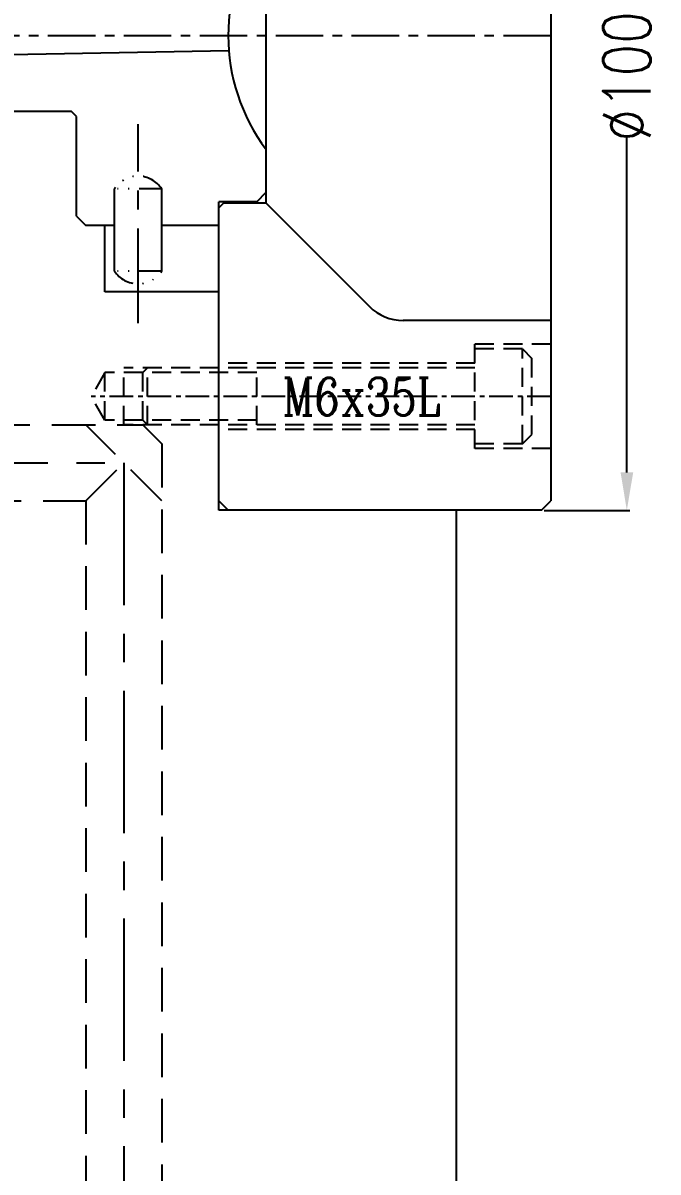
# Model space of a CAD drawing. Header units: millimetres. Extents: x 27275 to 28529, y -21406 to -20519.
# Drawn here: x 27594.7 to 27661.6, y -20896 to -20774.9 of the extents above; entities that cross this region are included whole.
import ezdxf

# ---------------------------------------------------------------- set-up
doc = ezdxf.new("R2010")
doc.units = ezdxf.units.MM
doc.header["$LTSCALE"] = 8
for name, pattern in [('CENTER', [2, 1.25, -0.25, 0.25, -0.25]), ('HIDDEN', [0.375, 0.25, -0.125]), ('PHANTOM2', [0.69, 0.3, -0.13, 0, -0.13, 0, -0.13])]:
    doc.linetypes.add(name, pattern=pattern)
doc.layers.get('DEFPOINTS').update_dxf_attribs({"color": 6})
for name, color, linetype in [('CL', 1, 'Continuous'), ('Ru', 8, 'Continuous'), ('SCREW', 52, 'HIDDEN'), ('WT', 4, 'Continuous')]:
    doc.layers.add(name, color=color, linetype=linetype)
doc.layers.add('dim', color=3, linetype='Continuous', lineweight=15)
doc.styles.add('ROMANC', font='RomanC.ttf', dxfattribs={"width": 0.8, "height": 7})
doc.styles.get("Standard").update_dxf_attribs({"font": 'txt.shx', "width": 0.8, "bigfont": 'chineset.shx'})
doc.dimstyles.new('ISO-25', dxfattribs={"dimtxt": 5, "dimasz": 4, "dimexe": 0.3, "dimexo": 0.3, "dimtad": 0, "dimzin": 1, "dimdsep": 46, "dimtxsty": 'Standard', "dimcen": 0, "dimclrd": 3, "dimclre": 3, "dimclrt": 3, "dimazin": 0, "dimtfac": 1, "dimtofl": 0, "dimtmove": 0, "dimatfit": 0, "dimfxl": 0, "dimarcsym": 0})

# ---------------------------------------------------------------- blocks, each defined once
blk = doc.blocks.new('*D26182')
at = {"layer": 'DEFPOINTS', "color": 0}
for p in [(27649.35, -20726.29), (27649.35, -20826.29), (27658.35, -20826.29)]:
    blk.add_point(p, dxfattribs=at)
at = {"layer": 'dim', "color": 3, "lineweight": -2}
for p, q in [((27649.65, -20726.29), (27658.65, -20726.29)), ((27658.35, -20730.29), (27658.35, -20765.66)), ((27658.35, -20822.29), (27658.35, -20786.91)), ((27649.65, -20826.29), (27658.65, -20826.29))]:
    blk.add_line(p, q, dxfattribs=at)
at = {"layer": 'dim', "color": 3}
for points in [[(27659.02, -20730.29), (27657.69, -20730.29), (27658.35, -20726.29)], [(27657.69, -20822.29), (27659.02, -20822.29), (27658.35, -20826.29)]]:
    blk.add_solid(points, dxfattribs=at)
at = {"layer": 'dim', "color": 3, "insert": (27658.35, -20776.29), "char_height": 5, "attachment_point": 5, "rotation": 90}
blk.add_mtext('%%c100.00', dxfattribs=at)

msp = doc.modelspace()

# ---------------------------------------------------------------- linework, layer by layer
at = {"linetype": 'Continuous'}
for p, q in [((27650.351, -20727.286), (27650.351, -20825.286)), ((27620.351, -20793.936), (27620.351, -20758.636)), ((27599.851, -20784.286), (27539.351, -20784.286)), ((27604.351, -20801.086), (27604.351, -20792.427)), ((27609.351, -20801.086), (27609.351, -20792.427)), ((27619.351, -20793.786), (27620.351, -20792.786)), ((27619.351, -20793.786), (27615.351, -20793.786)), ((27620.351, -20793.936), (27615.851, -20793.936)), ((27620.351, -20793.936), (27631.236, -20804.821)), ((27604.351, -20796.286), (27601.351, -20796.286)), ((27603.351, -20803.286), (27603.351, -20796.286)), ((27615.351, -20796.286), (27609.351, -20796.286)), ((27615.351, -20803.286), (27603.351, -20803.286)), ((27650.351, -20806.286), (27634.772, -20806.286)), ((27616.351, -20826.286), (27615.351, -20825.286)), ((27649.351, -20826.286), (27650.351, -20825.286)), ((27649.351, -20826.286), (27615.351, -20826.286)), ((27640.351, -20826.286), (27640.351, -20973.286))]:
    msp.add_line(p, q, dxfattribs=at)
for p, q in [((27600.351, -20784.786), (27599.851, -20784.286)), ((27600.351, -20795.286), (27600.351, -20784.786)), ((27615.351, -20826.286), (27615.351, -20793.786)), ((27615.851, -20793.936), (27615.351, -20794.436)), ((27600.351, -20795.286), (27601.351, -20796.286))]:
    msp.add_line(p, q)
at = {"linetype": 'CENTER'}
msp.add_line((27606.851, -20806.588), (27606.851, -20785.613), dxfattribs=at)
at = {"linetype": 'PHANTOM2'}
for p, q in [((27609.351, -20792.427), (27604.351, -20792.427)), ((27609.351, -20801.086), (27604.351, -20801.086))]:
    msp.add_line(p, q, dxfattribs=at)
at = {"linetype": 'HIDDEN'}
for p, q in [((27650.351, -20808.786), (27642.351, -20808.786)), ((27642.351, -20810.786), (27615.351, -20810.786)), ((27642.351, -20817.786), (27615.351, -20817.786)), ((27650.351, -20819.786), (27642.351, -20819.786))]:
    msp.add_line(p, q, dxfattribs=at)
at = {"linetype": 'Continuous'}
for centre, radius, start, end in [((27636.351, -20776.286), 20, 143.1301, 216.8699), ((27634.772, -20801.286), 5, 225, 270)]:
    msp.add_arc(centre, radius, start, end, dxfattribs=at)
at = {"color": 7, "linetype": 'PHANTOM2'}
for centre, start, end in [((27606.851, -20794.086), 33.55731, 146.44269), ((27606.851, -20799.427), 213.55731, 326.44269)]:
    msp.add_arc(centre, 3, start, end, dxfattribs=at)
at = {"layer": 'CL', "color": 7, "linetype": 'CENTER', "ltscale": 0.5}
msp.add_line((27650.351, -20776.286), (27309.351, -20776.286), dxfattribs=at)
at = {"layer": 'Ru'}
msp.add_lwpolyline([(27616.415, -20777.886), (27539.351, -20779.286)], dxfattribs=at)
at = {"layer": 'SCREW'}
for p, q in [((27642.351, -20819.786), (27642.351, -20808.786)), ((27647.351, -20809.286), (27642.351, -20809.286)), ((27647.351, -20819.286), (27647.351, -20809.286)), ((27647.351, -20809.286), (27648.351, -20810.286)), ((27648.351, -20818.286), (27648.351, -20810.286)), ((27603.351, -20811.786), (27601.907, -20814.286)), ((27603.351, -20816.786), (27603.351, -20811.786)), ((27619.351, -20811.786), (27603.351, -20811.786)), ((27642.351, -20811.286), (27605.351, -20811.286)), ((27605.351, -20817.286), (27605.351, -20811.286)), ((27607.351, -20811.786), (27607.851, -20811.286)), ((27607.351, -20816.786), (27607.351, -20811.786)), ((27607.851, -20817.286), (27607.851, -20811.286)), ((27619.351, -20817.286), (27619.351, -20811.286)), ((27603.351, -20816.786), (27601.907, -20814.286)), ((27619.351, -20816.786), (27603.351, -20816.786)), ((27607.351, -20816.786), (27607.851, -20817.286)), ((27642.351, -20817.286), (27605.351, -20817.286)), ((27647.351, -20819.286), (27642.351, -20819.286))]:
    msp.add_line(p, q, dxfattribs=at)
at = {"layer": 'SCREW', "linetype": 'CENTER', "ltscale": 0.25}
msp.add_line((27650.351, -20814.286), (27601.907, -20814.286), dxfattribs=at)
at = {"layer": 'SCREW', "linetype": 'Continuous'}
msp.add_line((27647.351, -20819.286), (27648.351, -20818.286), dxfattribs=at)
at = {"layer": 'WT', "color": 125, "linetype": 'HIDDEN', "ltscale": 2.3}
for p, q in [((27556.351, -20817.286), (27607.351, -20817.286)), ((27609.351, -20825.286), (27601.351, -20817.286)), ((27607.351, -20817.286), (27609.351, -20819.286)), ((27609.351, -20819.286), (27609.351, -20946.286)), ((27601.351, -20825.286), (27605.351, -20821.286)), ((27562.351, -20825.286), (27601.351, -20825.286)), ((27601.351, -20825.286), (27601.351, -20946.286))]:
    msp.add_line(p, q, dxfattribs=at)
at = {"layer": 'WT', "color": 125, "linetype": 'CENTER', "ltscale": 1.5}
for p, q in [((27558.351, -20821.286), (27605.351, -20821.286)), ((27605.351, -20821.286), (27605.351, -20976.286))]:
    msp.add_line(p, q, dxfattribs=at)

# ---------------------------------------------------------------- texts
at = {"layer": 'dim', "style": 'ROMANC', "width": 0.8}
msp.add_text('M6x35L', height=3.9343, dxfattribs=at).set_placement((27622.057, -20816.282))

# ---------------------------------------------------------------- dimensions: what is measured, and where the dimension line sits
at = {"layer": 'dim'}
dim = msp.add_linear_dim(base=(27658.355, -20826.286), p1=(27649.351, -20726.286), p2=(27649.351, -20826.286), angle=270, text='%%c<>', dimstyle='ISO-25', dxfattribs=at)
dim.commit()
dim.dimension.update_dxf_attribs({"geometry": '*D26182', "text_midpoint": (27658.355, -20776.286), "dimtype": 160})

doc.saveas('drawing.dxf')
